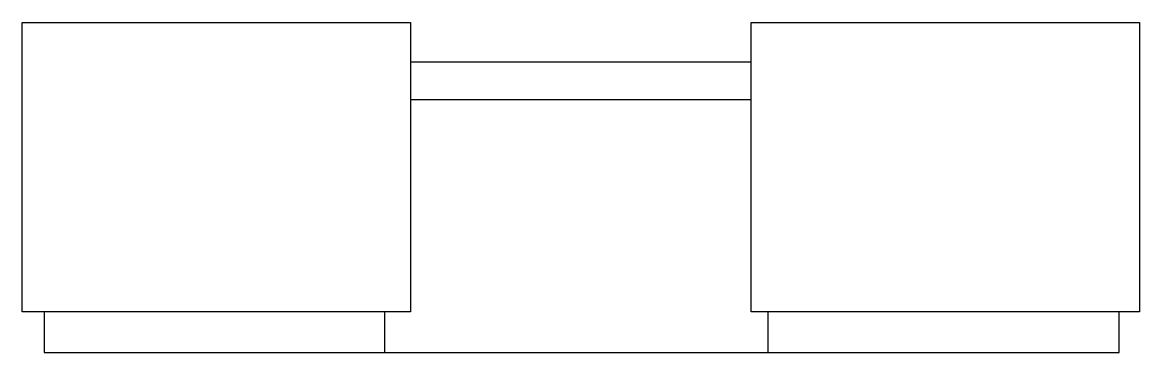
# Model space of a CAD drawing. Extents: x 7 to 3057, y 14 to 914.
import ezdxf

# ---------------------------------------------------------------- set-up
doc = ezdxf.new("R2010")
doc.units = 0
doc.header["$LTSCALE"] = 100
doc.layers.get('0').update_dxf_attribs({"linetype": 'CONTINUOUS'})

msp = doc.modelspace()

# ---------------------------------------------------------------- linework, layer by layer
at = {"color": 0}
for p, q in [((1066.8, 806.1), (1996.8, 806.1)), ((1066.8, 704.1), (1996.8, 704.1)), ((995.5, 124.7), (995.5, 13.8)), ((2042, 124.7), (2042, 13.8))]:
    msp.add_line(p, q, dxfattribs=at)
for points in [[(6.8, 913.8), (1066.8, 913.8), (1066.8, 124.7), (6.8, 124.7)], [(1996.8, 913.8), (3056.8, 913.8), (3056.8, 124.7), (1996.8, 124.7)]]:
    msp.add_lwpolyline(points, close=True, dxfattribs=at)
msp.add_lwpolyline([(66.3, 124.7), (66.3, 13.8), (3001.3, 13.8), (3001.3, 124.7)], dxfattribs=at)

doc.saveas('drawing.dxf')
